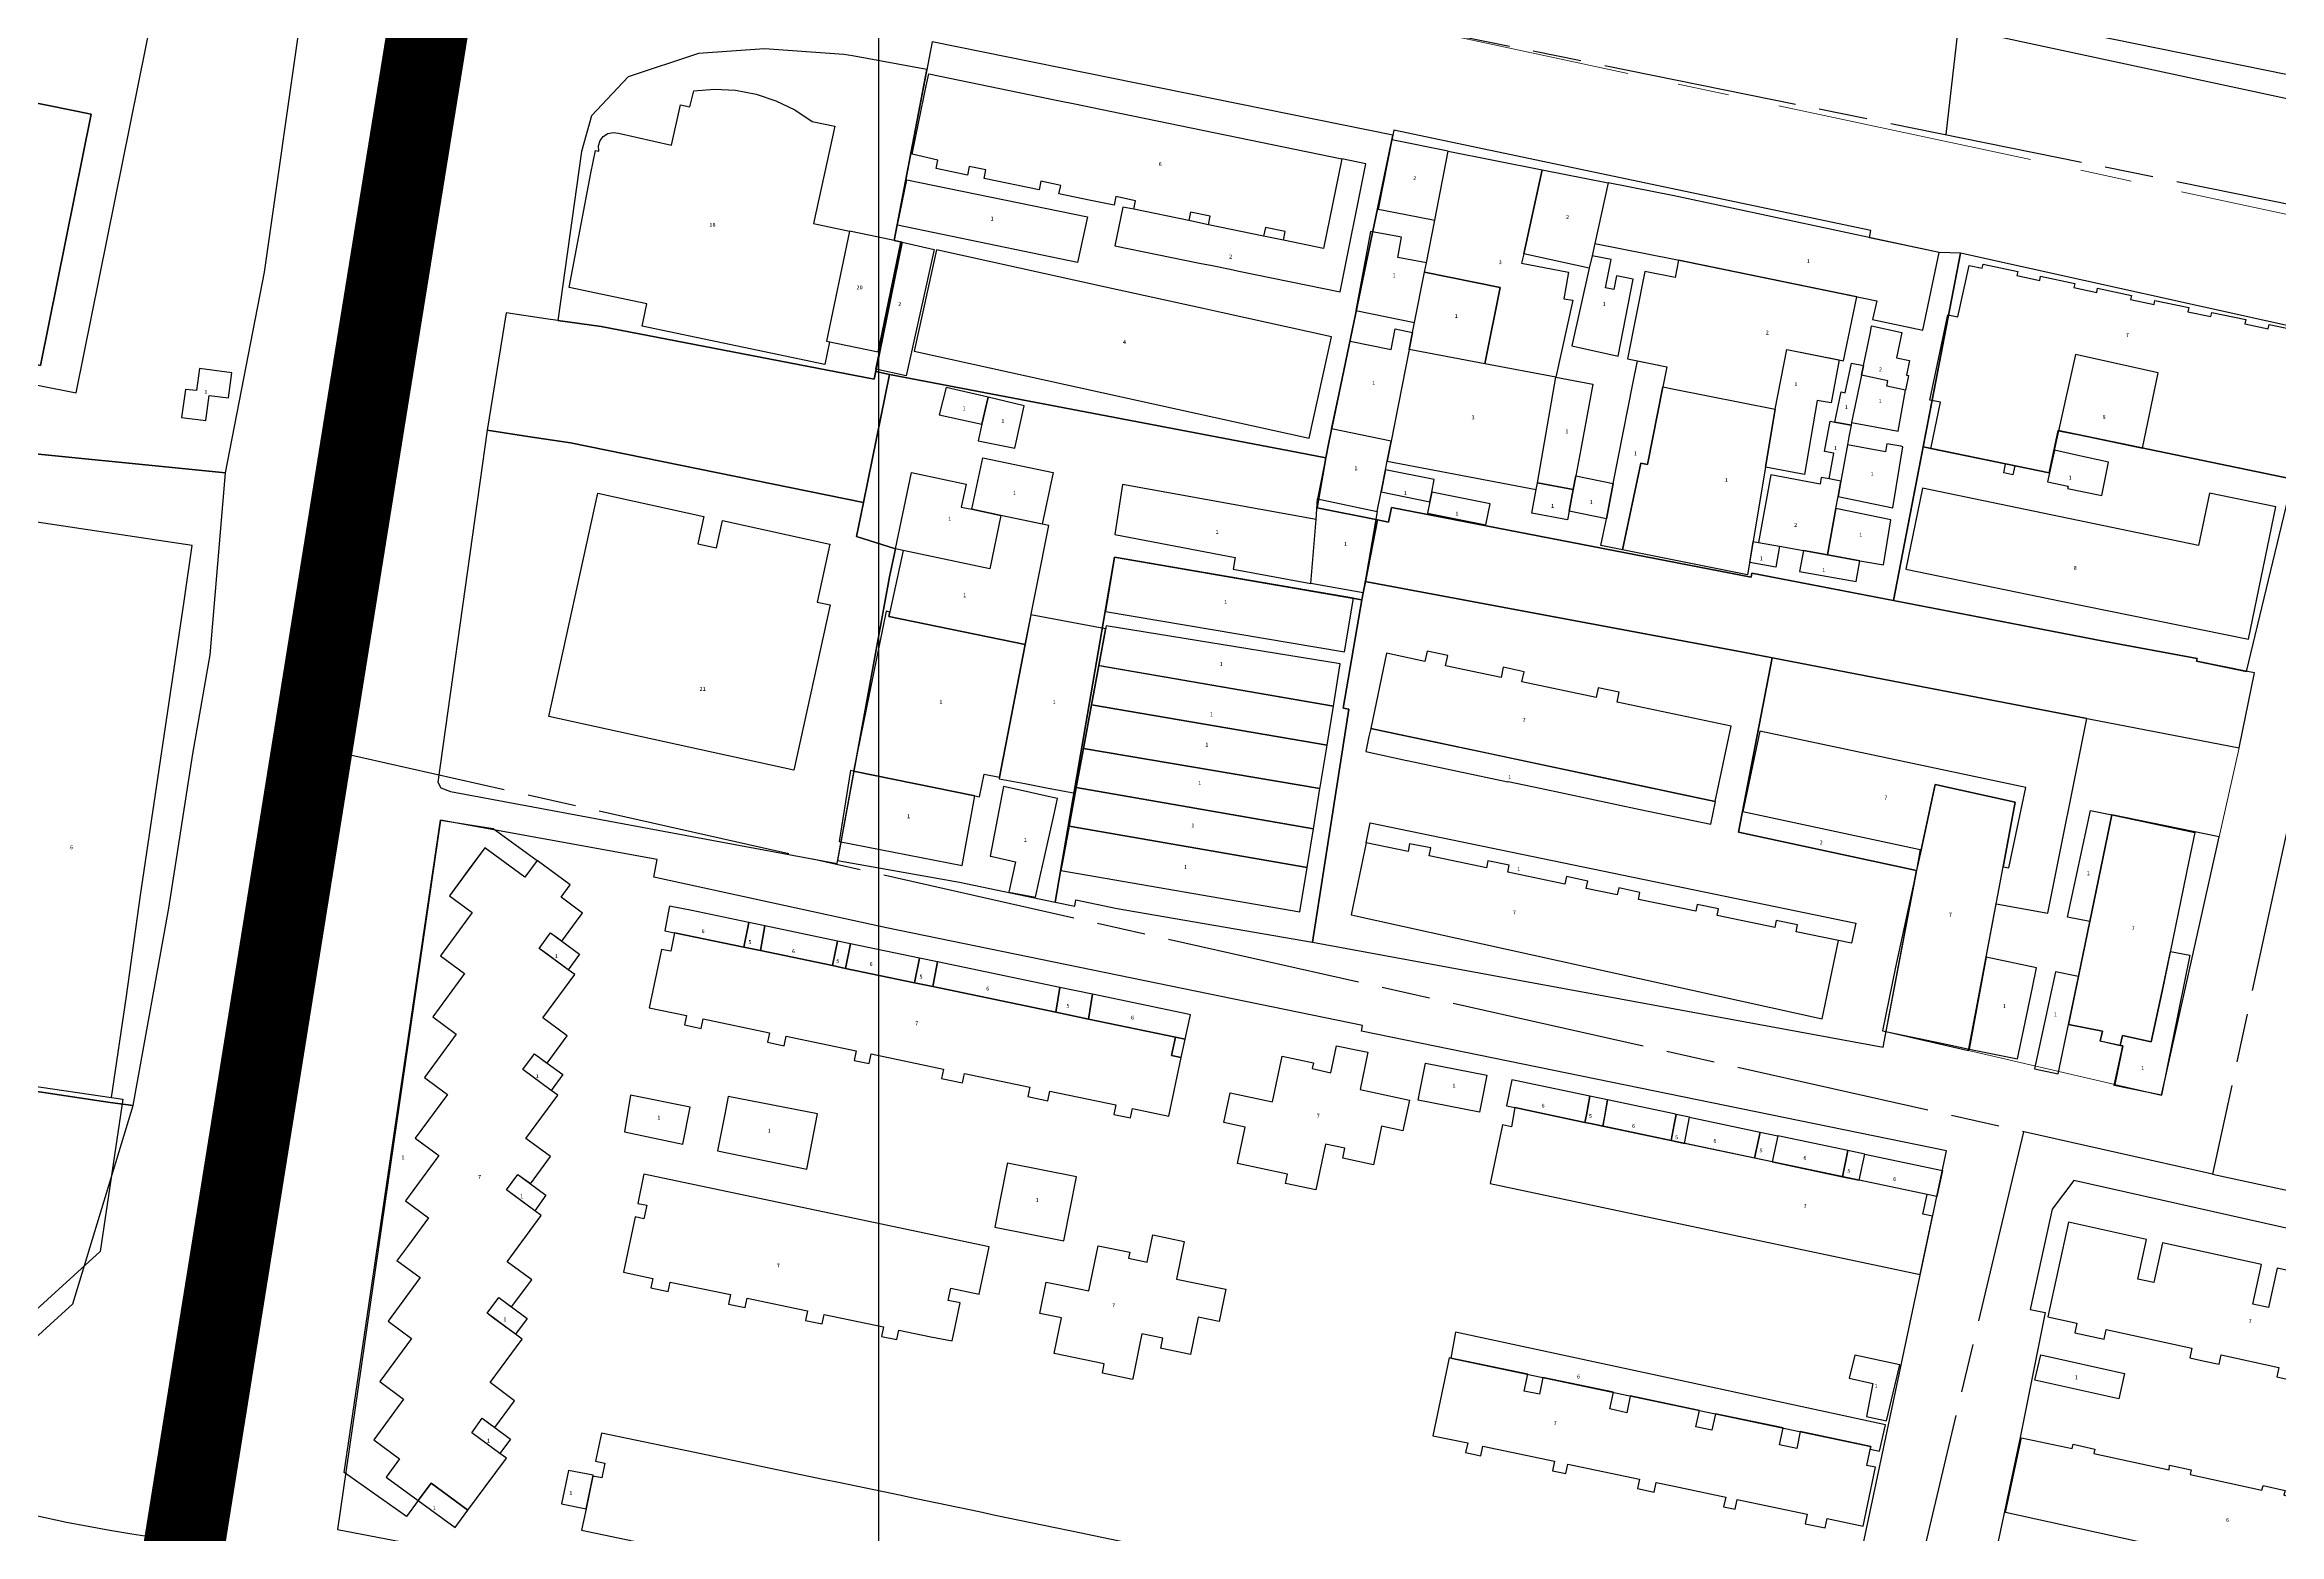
# Model space of a CAD drawing. Header units: millimetres. Extents: x 125232 to 134072, y 142885 to 152835.
# Drawn here: x 130049 to 130324.6, y 147384.8 to 147568.7 of the extents above; entities that cross this region are included whole.
import ezdxf

# ---------------------------------------------------------------- set-up
doc = ezdxf.new("R2010")
doc.units = ezdxf.units.MM
doc.linetypes.add('ACAD_ISO08W100', pattern=[36, 24, -3, 6, -3])
doc.linetypes.add('CENTER', pattern=[50.8, 31.75, -6.35, 6.35, -6.35])
for name, color, linetype in [('buildings', 7, 'Continuous'), ('commerce', 10, 'Continuous'), ('commerce and residence', 32, 'Continuous'), ('industry', 35, 'Continuous'), ('layers', 7, 'Continuous'), ('residence', 2, 'Continuous'), ('residence-bad', 41, 'Continuous'), ('water', 4, 'Continuous'), ('老城北中心线', 7, 'ACAD_ISO08W100')]:
    doc.layers.add(name, color=color, linetype=linetype)
doc.layers.add('government', color=221, linetype='Continuous', lineweight=0)
doc.layers.add('super block', color=6, linetype='CENTER', lineweight=0)
doc.styles.add('层数', font='', dxfattribs={"height": 2})
doc.styles.get('层数').set_extended_font_data('FangSong_GB2312')

msp = doc.modelspace()

# ---------------------------------------------------------------- linework, layer by layer
msp.add_lwpolyline([(130151.88, 147771.28), (129501.88, 147771.28), (129501.88, 146971.28), (130151.88, 146971.28)], close=True)
at = {"layer": 'buildings', "linetype": 'Continuous', "flags": 128}
for points in [[(129960.01, 147593.52), (129950.87, 147548.59), (129985.2, 147541.69), (129990.82, 147572.84), (130000, 147571.18), (130054.71, 147560.1), (130048.45, 147529.06), (130010.83, 147536.6), (130010.23, 147533.57), (130044.01, 147526.83), (130044.13, 147527.42), (130052.85, 147525.68), (130062.43, 147573.22), (130054.4, 147574.74), (130054.81, 147576.88), (130000, 147587.28), (129995.42, 147588.15), (129995.1, 147586.57), (129991.34, 147587.31), (129991.66, 147588.92), (129987.35, 147589.14), (129983.05, 147589.5), (129982.94, 147588.98), (129960.01, 147593.52)], [(130287.68, 147572.71), (130294.48, 147571.33), (130296.53, 147570.91), (130328.13, 147564.49), (130330.83, 147577.03), (130321.4, 147578.94), (130320.72, 147575.61), (130319.36, 147575.89), (130320.03, 147579.21), (130312.22, 147580.81), (130311.54, 147577.48), (130310.23, 147577.74), (130310.91, 147581.07), (130303.38, 147582.59), (130302.7, 147579.27), (130301.29, 147579.56), (130301.96, 147582.89), (130290.23, 147585.28)], [(129985.2, 147541.69), (130000, 147538.76), (130000, 147538.75), (130010.83, 147536.6), (130010.84, 147536.6), (130048.45, 147529.06), (130054.71, 147560.1), (130000, 147571.18), (129990.82, 147572.84), (129985.2, 147541.69)], [(130145.77, 147531.99), (130145.19, 147529.21), (130122.68, 147533.92), (130123.26, 147536.7), (130113.66, 147538.68), (130116.32, 147552.79), (130116.93, 147555.6), (130117.33, 147555.52), (130117.28, 147556.18), (130117.47, 147556.82), (130117.87, 147557.35), (130118.43, 147557.71), (130119.08, 147557.84), (130119.74, 147557.73), (130126.3, 147556.27), (130127.41, 147561.23), (130128.55, 147560.98), (130129.03, 147562.98), (130131.61, 147563.18), (130134.19, 147563.03), (130136.72, 147562.55), (130139.18, 147561.74), (130141.5, 147560.62), (130143.66, 147559.2), (130146.42, 147558.6), (130143.81, 147546.6), (130148.23, 147545.64), (130145.4, 147532.07), (130145.77, 147531.99)], [(130158.02, 147565.07), (130174.17, 147561.74), (130176.03, 147561.36), (130180.39, 147560.46), (130208.98, 147554.58), (130206.71, 147543.53), (130201.77, 147544.55), (130201.99, 147545.6), (130199.55, 147546.1), (130199.34, 147545.05), (130192.54, 147546.45), (130192.76, 147547.5), (130190.32, 147548.01), (130190.11, 147546.95), (130183.31, 147548.35), (130183.53, 147549.4), (130181.09, 147549.91), (130180.88, 147548.85), (130178.03, 147549.44), (130174.08, 147550.25), (130174.3, 147551.3), (130171.86, 147551.81), (130171.65, 147550.75), (130164.85, 147552.15), (130165.07, 147553.21), (130163.02, 147553.63), (130162.81, 147552.57), (130158.92, 147553.37), (130159.16, 147554.42), (130155.98, 147555.16), (130156.77, 147558.99), (130157.71, 147563.59), (130158.02, 147565.07)], [(130222.09, 147555.53), (130215.14, 147556.9), (130213.49, 147548.57), (130213.46, 147548.38), (130216.87, 147547.7), (130220.47, 147546.99)], [(130222.09, 147555.53), (130233.72, 147553.22), (130231.43, 147542.87), (130231.16, 147541.69), (130236.96, 147540.58), (130236.37, 147537.31), (130237.47, 147537.12), (130235.39, 147527.63), (130226.62, 147529.29), (130228.5, 147538.69), (130219.2, 147540.6), (130219.42, 147541.75), (130220.47, 147546.99)], [(130181.95, 147548.63), (130180.98, 147543.85), (130191.44, 147541.71), (130192.97, 147541.4), (130195.19, 147540.95), (130196.29, 147540.72), (130208.79, 147538.17), (130211.96, 147553.96), (130208.98, 147554.58), (130206.71, 147543.53), (130201.77, 147544.55), (130199.34, 147545.05), (130192.54, 147546.45), (130190.11, 147546.95), (130183.31, 147548.35)], [(130233.72, 147553.22), (130241.85, 147551.61), (130240.18, 147544.12), (130239.85, 147542.61), (130239.51, 147541.08), (130231.43, 147542.87)], [(130155.32, 147552), (130177.6, 147547.43), (130176.39, 147541.8), (130154.15, 147546.37)], [(130240.18, 147544.12), (130250, 147542.2), (130274.97, 147537.04), (130274.47, 147534.75), (130280.66, 147533.44), (130282.69, 147543.03), (130250, 147550), (130241.85, 147551.61), (130240.18, 147544.12)], [(130148.23, 147545.64), (130145.4, 147532.07), (130151.77, 147530.76), (130154.6, 147544.31), (130153.75, 147544.49), (130150.82, 147545.1), (130148.23, 147545.64)], [(130151.48, 147528.6), (130154.75, 147544.28), (130158.7, 147543.4), (130155.25, 147527.8)], [(130219.42, 147541.75), (130215.9, 147542.4), (130216.36, 147544.9), (130212.54, 147545.59), (130210.72, 147535.86), (130217.97, 147534.37), (130219.2, 147540.6)], [(130159, 147543.35), (130156.24, 147530.86), (130204.96, 147520.1), (130207.72, 147532.59), (130194.09, 147535.6), (130191.88, 147536.09), (130179.85, 147538.75), (130175.92, 147539.61), (130159, 147543.35)], [(130244.94, 147539.72), (130242.88, 147540.13), (130242.55, 147538.46), (130241.52, 147538.67), (130242.21, 147542.15), (130239.85, 147542.61), (130239.51, 147541.08), (130237.38, 147531.49), (130243.06, 147530.23)], [(130244.21, 147529.88), (130249.09, 147528.91), (130248.6, 147526.42), (130250, 147526.14), (130262.45, 147523.68), (130263.9, 147531.04), (130270.87, 147529.65), (130272.54, 147537.54), (130250.53, 147542.09), (130250.11, 147539.94), (130246.35, 147540.69), (130244.21, 147529.88)], [(130226.62, 147529.29), (130217.31, 147531.06), (130217.72, 147533.14), (130217.97, 147534.37), (130219.2, 147540.6), (130228.5, 147538.69)], [(130215.07, 147519.74), (130207.73, 147521.25), (130210.02, 147532.08), (130215.06, 147531.05), (130215.58, 147533.58), (130217.72, 147533.14), (130217.31, 147531.06)], [(130274.35, 147533.95), (130278.08, 147533.16), (130277.42, 147530.01), (130279.03, 147529.67), (130278.65, 147527.88), (130278.9, 147527.83), (130278.52, 147526.03), (130276.22, 147526.52), (130276.36, 147527.2), (130273.08, 147527.89), (130273.33, 147529.06), (130273.94, 147531.98), (130274.19, 147533.17)], [(130217.31, 147531.06), (130215.07, 147519.74), (130214.58, 147517.26), (130232.97, 147513.79), (130233.11, 147514.59), (130235.39, 147527.63), (130226.62, 147529.29)], [(130263.9, 147531.04), (130270.34, 147529.76), (130269.36, 147524.45), (130267.62, 147524.75), (130266.07, 147515.64), (130261.26, 147516.53), (130262.45, 147523.68)], [(130307.78, 147518.88), (130309.71, 147528.18), (130299.48, 147530.42), (130297.41, 147521.03), (130300.14, 147520.47)], [(130071.65, 147525.09), (130072.04, 147528.18), (130068.05, 147528.69), (130067.68, 147525.97), (130066.34, 147526.13), (130065.84, 147522.65), (130068.84, 147522.28), (130069.26, 147525.39), (130071.65, 147525.09)], [(130235.39, 147527.63), (130239.97, 147526.77), (130238.46, 147518.74), (130237.84, 147515.44), (130237.53, 147513.76), (130233.11, 147514.59)], [(130240.95, 147506.87), (130241.64, 147510.16), (130242.46, 147514.53), (130243.12, 147517.86), (130244.89, 147526.81), (130245.45, 147529.63), (130249.09, 147528.91), (130248.6, 147526.42), (130246.71, 147516.87), (130245.87, 147517.04), (130243.63, 147506.34), (130240.95, 147506.87)], [(130269.8, 147522.1), (130270.58, 147525.81), (130271.07, 147525.71), (130271.85, 147529.37), (130273.33, 147529.06), (130273.08, 147527.89), (130271.87, 147522.03), (130271.81, 147521.72)], [(130278.52, 147526.03), (130276.22, 147526.52), (130276.36, 147527.2), (130273.08, 147527.89), (130271.87, 147522.03), (130276.55, 147521.18), (130277.6, 147520.99)], [(130165.34, 147525.15), (130160.16, 147526.37), (130159.32, 147522.97), (130164.59, 147521.82)], [(130164.13, 147519.78), (130168.65, 147518.86), (130169.8, 147524.1), (130165.34, 147525.15), (130164.59, 147521.82)], [(130250, 147505.07), (130243.63, 147506.34), (130245.87, 147517.04), (130246.71, 147516.87), (130248.6, 147526.42), (130250, 147526.14), (130262.45, 147523.68), (130259.05, 147503.26), (130250, 147505.07)], [(130269.11, 147515.08), (130269.7, 147518.25), (130268.52, 147518.47), (130269.21, 147522.21), (130269.8, 147522.1), (130271.81, 147521.73), (130271.54, 147520.26), (130271.36, 147519.28), (130270.55, 147514.82)], [(130213.35, 147511.05), (130213.83, 147513.47), (130214.37, 147516.21), (130214.58, 147517.26), (130215.07, 147519.74), (130207.73, 147521.25), (130206, 147512.6)], [(130278.2, 147519.05), (130277.95, 147519.1), (130276.23, 147519.41), (130276.05, 147518.43), (130271.36, 147519.28), (130270.55, 147514.82), (130270.21, 147512.91), (130276.96, 147511.51)], [(130164.69, 147517.68), (130173.36, 147515.86), (130172.02, 147509.5), (130166.93, 147510.57), (130163.35, 147511.33)], [(130213.83, 147513.47), (130219.84, 147512.25), (130220.08, 147513.46), (130220.39, 147514.99), (130214.37, 147516.21)], [(130296.89, 147518.61), (130296.03, 147514.72), (130298.58, 147514.19), (130298.52, 147513.9), (130302.73, 147513.02), (130303.58, 147517.14), (130299.62, 147518.01)], [(130155.9, 147515.85), (130156.48, 147515.73), (130162.63, 147514.43), (130162.03, 147511.61), (130163.35, 147511.33), (130166.93, 147510.57), (130165.54, 147504), (130154.86, 147506.26), (130153.91, 147506.46)], [(130205.8, 147510.08), (130181.91, 147514.4), (130181, 147508.2), (130195.84, 147505.37), (130195.6, 147503.93), (130205.17, 147502.19), (130205.8, 147510.08)], [(130219.56, 147510.86), (130226.77, 147509.4), (130227.29, 147512), (130220.08, 147513.46), (130219.84, 147512.25)], [(130236.82, 147510.04), (130232.43, 147510.86), (130232.97, 147513.79), (130233.11, 147514.59), (130237.53, 147513.76), (130237.02, 147511.08)], [(130237.84, 147515.44), (130242.46, 147514.53), (130241.64, 147510.16), (130237.02, 147511.08), (130237.53, 147513.76)], [(130260.4, 147507.22), (130263, 147506.76), (130265.93, 147506.23), (130268.89, 147505.7), (130269.94, 147511.43), (130270.21, 147512.91), (130270.55, 147514.82), (130269.11, 147515.08), (130268.13, 147515.26), (130267.98, 147514.44), (130261.9, 147515.57)], [(130280.62, 147513.92), (130278.56, 147503.96), (130297.73, 147500), (130320.85, 147495.3), (130324.23, 147511.64), (130316.03, 147513.33), (130314.69, 147506.88), (130280.62, 147513.92)], [(130111.16, 147485.78), (130117.21, 147513.33), (130130.27, 147510.46), (130129.53, 147507.07), (130131.82, 147506.56), (130132.57, 147509.95), (130145.82, 147507.04), (130144.25, 147499.88), (130145.88, 147499.52), (130141.4, 147479.14), (130111.16, 147485.78)], [(130206, 147512.6), (130213.35, 147511.05), (130211.62, 147501.03), (130205.17, 147502.19), (130205.8, 147510.08)], [(130268.89, 147505.7), (130272.89, 147504.98), (130273.65, 147504.84), (130275.81, 147504.46), (130276.01, 147505.69), (130276.72, 147510.03), (130269.94, 147511.43)], [(130037.98, 147443.74), (130047.41, 147442.35), (130047.13, 147440.23), (130057.21, 147438.74), (130059.04, 147451.24), (130060.78, 147463.73), (130066.16, 147500), (130067.15, 147506.88), (130048, 147509.73), (130046.56, 147500), (130037.98, 147443.74)], [(130153.53, 147500), (130153.12, 147498.11), (130169.9, 147494.64), (130172.83, 147509.32), (130166.93, 147510.57), (130165.54, 147504), (130154.86, 147506.26), (130153.53, 147500)], [(130180.94, 147505.44), (130179.81, 147498.7), (130209.32, 147493.73), (130210.44, 147500.35), (130180.94, 147505.44)], [(130259.73, 147507.34), (130260.4, 147507.22), (130263, 147506.76), (130262.54, 147504.18), (130259.31, 147504.76)], [(130265.93, 147506.23), (130265.45, 147503.66), (130272.43, 147502.41), (130272.89, 147504.98), (130268.89, 147505.7)], [(130169.9, 147494.64), (130153.12, 147498.11), (130153.23, 147498.64), (130152.79, 147498.76), (130148.76, 147479.03), (130163.7, 147475.98), (130164.28, 147475.86), (130164.86, 147478.65), (130166.76, 147478.27)], [(130177.12, 147481.8), (130178.12, 147487.22), (130179.01, 147492.04), (130179.84, 147496.5), (130179.85, 147496.58), (130170.63, 147498.29), (130169.9, 147494.64), (130166.76, 147478.27), (130166.72, 147478.08), (130169.87, 147477.48), (130172.56, 147476.97), (130176.1, 147476.3), (130176.23, 147477)], [(130208.79, 147492.25), (130179.92, 147496.96), (130179.84, 147496.5), (130179.01, 147492.04), (130207.94, 147487.02)], [(130207.94, 147487.02), (130179.15, 147492.01), (130179.01, 147492.04), (130178.12, 147487.22), (130207.16, 147482.23)], [(130214.51, 147493.56), (130212.55, 147484.3), (130215.26, 147483.71), (130219.75, 147482.76), (130226.84, 147481.27), (130247.08, 147476.98), (130247.87, 147476.81), (130250, 147476.36), (130255.03, 147475.29), (130257, 147484.57), (130250, 147486.05), (130242.94, 147487.55), (130243.2, 147488.77), (130240.6, 147489.31), (130240.35, 147488.1), (130231.18, 147490.04), (130231.46, 147491.27), (130228.9, 147491.83), (130228.63, 147490.58), (130221.79, 147492.02), (130222.06, 147493.27), (130219.51, 147493.82), (130219.23, 147492.56), (130214.51, 147493.56)], [(130207.16, 147482.23), (130178.12, 147487.22), (130177.12, 147481.8), (130206.29, 147476.88), (130206.31, 147477.03)], [(130211.94, 147481.46), (130216.99, 147480.34), (130217.05, 147480.33), (130229.48, 147477.72), (130229.49, 147477.73), (130233.44, 147476.9), (130245.81, 147474.3), (130254.51, 147472.47), (130255.07, 147475.29), (130255.03, 147475.29), (130250, 147476.36), (130240.74, 147478.32), (130237.4, 147479.03), (130230.19, 147480.54), (130230.2, 147480.55), (130219.75, 147482.76), (130216.23, 147483.51), (130212.55, 147484.3), (130212.33, 147483.31), (130211.94, 147481.46)], [(130282.2, 147477.39), (130292.05, 147475.21), (130290.57, 147467.23), (130291.26, 147467.1), (130293.35, 147477.01), (130260.56, 147483.95), (130258.46, 147474.04), (130280.35, 147469.34), (130280.44, 147469.32)], [(130177.12, 147481.8), (130176.23, 147477), (130205.48, 147471.92), (130206.29, 147476.88)], [(130163.7, 147475.98), (130148.76, 147479.03), (130148.37, 147479.11), (130146.99, 147470.32), (130162.15, 147467.38), (130162.44, 147468.98)], [(130173.9, 147475.64), (130172.38, 147475.98), (130169.68, 147476.57), (130167.24, 147477.11), (130165.6, 147468.53), (130165.7, 147468.51), (130168.74, 147467.83), (130167.91, 147464.09), (130171.18, 147463.48), (130171.64, 147465.54), (130172.25, 147468.25), (130173.44, 147473.55)], [(130205.48, 147471.92), (130176.23, 147477), (130176.1, 147476.3), (130175.51, 147473.13), (130175.34, 147472.24), (130204.7, 147467.14)], [(130282.2, 147477.39), (130280.44, 147469.32), (130279.88, 147466.76), (130277.27, 147454.82), (130275.68, 147446.98), (130283.75, 147445.3), (130286.38, 147444.73), (130288.49, 147456.05), (130290.57, 147467.23), (130292.05, 147475.21)], [(130109.7, 147467.98), (130108.18, 147465.93), (130103.25, 147469.56), (130098.89, 147463.64), (130101.7, 147461.58), (130097.77, 147456.23), (130100.77, 147454.03), (130096.85, 147448.7), (130099.74, 147446.57), (130095.8, 147441.22), (130097.43, 147440.02), (130098.64, 147439.13), (130094.67, 147433.74), (130097.59, 147431.59), (130093.47, 147426), (130096.31, 147423.91), (130093.71, 147420.38), (130092.49, 147418.73), (130092.42, 147418.64), (130095.29, 147416.53), (130091.32, 147411.15), (130094.21, 147409.02), (130090.29, 147403.69), (130093.23, 147401.53), (130089.55, 147396.52), (130092.74, 147394.17), (130091.09, 147391.92), (130095.04, 147389.01), (130093.58, 147387.04), (130085.92, 147392.49), (130097.77, 147472.96), (130104.29, 147471.96)], [(130204.7, 147467.14), (130175.34, 147472.24), (130174.52, 147467.8), (130174.33, 147466.76), (130203.8, 147461.66)], [(130217.15, 147469.09), (130211.97, 147470.17), (130212.48, 147472.64), (130272.39, 147460.28), (130271.87, 147457.78), (130265.03, 147459.19), (130265.2, 147460.05), (130262.57, 147460.59), (130262.39, 147459.73), (130255.28, 147461.2), (130255.45, 147462.04), (130252.83, 147462.58), (130252.66, 147461.74), (130245.57, 147463.2), (130245.75, 147464.06), (130243.14, 147464.63), (130242.95, 147463.75), (130239.14, 147464.54), (130239.34, 147465.43), (130236.71, 147466), (130236.51, 147465.08), (130229.46, 147466.55), (130229.64, 147467.41), (130227.01, 147467.97), (130226.83, 147467.09), (130219.78, 147468.55), (130219.97, 147469.54), (130217.34, 147470.07), (130217.15, 147469.09)], [(130258.46, 147474.04), (130280.35, 147469.34), (130279.88, 147466.76), (130257.91, 147471.47)], [(130301.35, 147474.18), (130303.96, 147473.61), (130301.25, 147460.45), (130298.5, 147461)], [(130298.62, 147447.75), (130299.85, 147453.67), (130301.25, 147460.45), (130303.96, 147473.61), (130314.21, 147471.45), (130313.49, 147467.92), (130310.18, 147451.89), (130308.85, 147445.63), (130305.3, 147446.41), (130305.01, 147445.18), (130302.56, 147445.72), (130302.81, 147446.92)], [(130108.33, 147433.7), (130112.25, 147439.03), (130111.45, 147439.62), (130108.91, 147441.49), (130107.94, 147442.21), (130109.38, 147444.15), (130110.34, 147443.44), (130110.95, 147442.99), (130113.41, 147446.34), (130110.4, 147448.56), (130114.35, 147453.93), (130113.54, 147454.52), (130110.94, 147456.44), (130109.97, 147457.15), (130111.38, 147459.07), (130112.35, 147458.36), (130112.76, 147458.05), (130115.01, 147461.11), (130115.3, 147461.51), (130112.66, 147463.46), (130113.78, 147464.98), (130109.7, 147467.98), (130108.18, 147465.93), (130103.25, 147469.56), (130101.22, 147466.81), (130098.89, 147463.64), (130101.7, 147461.58), (130097.77, 147456.23), (130100.77, 147454.03), (130096.85, 147448.7), (130099.74, 147446.57), (130095.8, 147441.22), (130097.43, 147440.02), (130098.65, 147439.13), (130097.01, 147436.91), (130094.67, 147433.74), (130095.73, 147432.96), (130095.75, 147432.94), (130097.59, 147431.59), (130093.47, 147426), (130096.31, 147423.91), (130093.71, 147420.38), (130093.72, 147420.37), (130092.49, 147418.73), (130092.42, 147418.64), (130095.29, 147416.53), (130091.32, 147411.15), (130094.21, 147409.02), (130090.29, 147403.69), (130093.23, 147401.53), (130089.55, 147396.52), (130092.74, 147394.17), (130091.09, 147391.92), (130095.04, 147389.01), (130096.62, 147391.17), (130101.18, 147387.81), (130103.32, 147390.71), (130105.92, 147394.24), (130105.11, 147394.84), (130102.61, 147396.68), (130101.64, 147397.39), (130102.95, 147399.17), (130103.92, 147398.46), (130104.33, 147398.16), (130104.5, 147398.03), (130106.93, 147401.34), (130103.91, 147403.57), (130107.86, 147408.94), (130107.05, 147409.53), (130104.5, 147411.41), (130103.53, 147412.13), (130104.97, 147414.08), (130105.93, 147413.36), (130106.34, 147413.06), (130106.56, 147412.9), (130109.04, 147416.27), (130106.03, 147418.49), (130110.22, 147424.19), (130109.42, 147424.78), (130106.9, 147426.63), (130105.94, 147427.34), (130107.34, 147429.25), (130108.31, 147428.54), (130108.72, 147428.24), (130108.89, 147428.11), (130111.36, 147431.47)], [(130211.97, 147470.17), (130210.13, 147461.3), (130268.24, 147448.46), (130270.24, 147458.11), (130265.03, 147459.19), (130265.2, 147460.05), (130262.57, 147460.59), (130262.39, 147459.73), (130255.28, 147461.2), (130255.45, 147462.04), (130252.83, 147462.58), (130252.66, 147461.74), (130245.57, 147463.2), (130245.75, 147464.06), (130243.14, 147464.63), (130242.95, 147463.75), (130239.14, 147464.54), (130239.34, 147465.43), (130236.71, 147466), (130236.51, 147465.08), (130229.46, 147466.55), (130229.64, 147467.41), (130227.01, 147467.97), (130226.83, 147467.09), (130219.78, 147468.55), (130219.97, 147469.54), (130217.34, 147470.07), (130217.15, 147469.09), (130211.97, 147470.17)], [(130135.84, 147460.36), (130128.78, 147461.82), (130126.05, 147462.36), (130126.03, 147462.26), (130126.02, 147462.18), (130125.45, 147459.33), (130126.67, 147459.08), (130135.2, 147457.3)], [(130109.97, 147457.15), (130111.38, 147459.07), (130112.76, 147458.05), (130114.95, 147456.44), (130113.54, 147454.52)], [(130126.67, 147459.08), (130126.19, 147456.79), (130125.05, 147457.03), (130123.55, 147449.83), (130128.12, 147448.87), (130127.88, 147447.7), (130129.21, 147447.42), (130129.93, 147447.27), (130130.18, 147448.44), (130138.37, 147446.74), (130138.13, 147445.56), (130140.18, 147445.13), (130140.43, 147446.31), (130149.05, 147444.51), (130148.81, 147443.33), (130150.67, 147442.95), (130150.92, 147444.12), (130159.83, 147442.26), (130159.59, 147441.09), (130162.18, 147440.55), (130162.42, 147441.72), (130170.51, 147440.04), (130170.26, 147438.86), (130172.72, 147438.35), (130172.96, 147439.52), (130181.09, 147437.83), (130180.85, 147436.65), (130182.9, 147436.23), (130183.15, 147437.4), (130187.65, 147436.46), (130189.15, 147443.68), (130187.98, 147443.92), (130188.45, 147446.2), (130177.74, 147448.43), (130173.72, 147449.27), (130158.53, 147452.44), (130156.25, 147452.91), (130147.77, 147454.68), (130146.13, 147455.02), (130137.25, 147456.87), (130135.2, 147457.3)], [(130137.82, 147459.94), (130135.84, 147460.36), (130135.2, 147457.3), (130137.25, 147456.87)], [(130137.82, 147459.94), (130137.25, 147456.87), (130146.13, 147455.02), (130146.77, 147458.04)], [(130148.39, 147457.7), (130146.77, 147458.04), (130146.13, 147455.02), (130147.77, 147454.68)], [(130156.87, 147455.93), (130148.39, 147457.7), (130147.77, 147454.68), (130156.25, 147452.91)], [(130159.11, 147455.47), (130156.87, 147455.93), (130156.25, 147452.91), (130158.53, 147452.44)], [(130286.38, 147444.73), (130292.36, 147443.5), (130293.45, 147448.77), (130294.19, 147452.33), (130294.69, 147454.75), (130288.49, 147456.05)], [(130311.22, 147456.78), (130313.61, 147456.3), (130310.1, 147439.04), (130304.28, 147440.24), (130305.33, 147445.11), (130305.01, 147445.18), (130305.3, 147446.41), (130308.85, 147445.63), (130310.18, 147451.89)], [(130159.11, 147455.47), (130158.53, 147452.44), (130173.72, 147449.27), (130174.21, 147452.34)], [(130299.85, 147453.67), (130297.04, 147454.26), (130294.45, 147442.27), (130297.37, 147441.66), (130298.62, 147447.75)], [(130178.23, 147451.5), (130174.21, 147452.34), (130173.72, 147449.27), (130177.74, 147448.43), (130178.23, 147451.49)], [(130190.33, 147448.96), (130190, 147449.03), (130178.23, 147451.49), (130177.74, 147448.43), (130188.45, 147446.2), (130189.66, 147445.95)], [(130189.66, 147445.95), (130188.45, 147446.2), (130187.98, 147443.92), (130189.15, 147443.68)], [(130201.63, 147443.85), (130205.48, 147443.03), (130205.32, 147442.31), (130207.63, 147441.81), (130208.34, 147445.14), (130210.97, 147444.59), (130212.2, 147444.33), (130211.24, 147439.72), (130217.32, 147438.41), (130216.52, 147434.65), (130213.89, 147435.21), (130212.88, 147430.45), (130209.1, 147431.26), (130209.36, 147432.49), (130206.98, 147433), (130205.77, 147427.35), (130202.03, 147428.15), (130202.27, 147429.29), (130196.1, 147430.61), (130197.05, 147435.09), (130194.44, 147435.65), (130195.22, 147439.32), (130200.42, 147438.21)], [(130107.94, 147442.21), (130109.38, 147444.15), (130110.95, 147442.99), (130112.88, 147441.57), (130111.45, 147439.62)], [(130219.3, 147442.97), (130226.86, 147441.49), (130226.21, 147438.17), (130225.97, 147436.95), (130218.41, 147438.43), (130218.62, 147439.49)], [(130047.13, 147440.23), (130057.21, 147438.74), (130058.62, 147438.53), (130055.8, 147419.74), (130044.2, 147409.19), (130017.7, 147413.11), (130013.06, 147418.56), (130013.82, 147423.95), (130014.39, 147428.03), (130014.58, 147428.01), (130021.17, 147427.2), (130020.24, 147420.51), (130030.95, 147418.91), (130032.93, 147418.62), (130043.67, 147417.02), (130044.85, 147424.52), (130045.11, 147426.47)], [(130128.59, 147437.55), (130121.24, 147439.04), (130120.47, 147434.51), (130127.7, 147433)], [(130239.6, 147438.91), (130230.37, 147440.85), (130229.95, 147440.94), (130229.28, 147437.72), (130230.31, 147437.5), (130238.97, 147435.67), (130239.16, 147436.62)], [(130144.32, 147436.74), (130133.29, 147438.89), (130132.86, 147436.68), (130131.97, 147432.15), (130142.98, 147429.9)], [(130227.29, 147428.12), (130250, 147423.32), (130250, 147423.32), (130280.35, 147416.92), (130281.87, 147424.11), (130280.68, 147424.36), (130281.19, 147426.78), (130250, 147433.35), (130239.65, 147435.53), (130238.97, 147435.66), (130238.97, 147435.67), (130230.31, 147437.5), (130229.9, 147435.13), (130228.81, 147435.36), (130227.29, 147428.12)], [(130241.74, 147438.46), (130239.6, 147438.91), (130239.16, 147436.62), (130238.98, 147435.67), (130239.65, 147435.53), (130241.2, 147435.2), (130241.38, 147436.23)], [(130241.2, 147435.2), (130249.61, 147433.43), (130250, 147435.43), (130250, 147435.43), (130250.24, 147436.67), (130250, 147436.72), (130241.74, 147438.46), (130241.2, 147435.2)], [(130249.61, 147433.43), (130250, 147433.35), (130251.27, 147433.08), (130251.88, 147436.32), (130250.24, 147436.67), (130250, 147435.43), (130250, 147435.43), (130249.61, 147433.43)], [(130251.27, 147433.08), (130251.88, 147436.32), (130260.58, 147434.49), (130259.9, 147431.26)], [(130259.9, 147431.26), (130260.58, 147434.49), (130262.76, 147434.03), (130262.08, 147430.81)], [(130262.76, 147434.03), (130262.08, 147430.81), (130270.74, 147428.98), (130271.42, 147432.2)], [(130271.42, 147432.2), (130270.74, 147428.98), (130272.82, 147428.54), (130273.49, 147431.77)], [(130282.4, 147426.53), (130281.19, 147426.78), (130272.82, 147428.54), (130273.49, 147431.77), (130283.07, 147429.75)], [(130105.94, 147427.34), (130107.34, 147429.25), (130108.89, 147428.11), (130110.79, 147426.68), (130109.42, 147424.78)], [(130122.87, 147429.28), (130122.8, 147428.91), (130122.13, 147425.68), (130123.24, 147425.45), (130122.89, 147423.79), (130121.79, 147424.02), (130120.36, 147417.2), (130124, 147416.43), (130123.74, 147415.26), (130125.89, 147414.81), (130126.13, 147415.98), (130133.57, 147414.42), (130133.32, 147413.24), (130135.16, 147412.86), (130135.38, 147412.82), (130135.63, 147413.99), (130143.08, 147412.42), (130142.84, 147411.25), (130144.89, 147410.82), (130145.14, 147411.99), (130152.45, 147410.45), (130152.21, 147409.27), (130154.1, 147408.88), (130154.35, 147410.05), (130158.3, 147409.22), (130160.91, 147408.73), (130161.32, 147410.66), (130161.9, 147413.41), (130160.44, 147413.72), (130160.75, 147415.21), (130164.23, 147414.48), (130165.46, 147420.33)], [(130176.25, 147428.96), (130167.74, 147430.66), (130167.71, 147430.52), (130166.8, 147425.95), (130166.16, 147422.76), (130174.67, 147421.06)], [(130172.53, 147415.97), (130173.95, 147415.68), (130176.59, 147415.13), (130177.78, 147414.89), (130178.93, 147420.45), (130182.82, 147419.65), (130182.67, 147418.92), (130184.96, 147418.45), (130185.65, 147421.79), (130189.53, 147420.99), (130188.57, 147416.34), (130193.02, 147415.43), (130194.69, 147415.08), (130193.87, 147411.11), (130191.28, 147411.64), (130190.33, 147407.05), (130186.79, 147407.78), (130186.64, 147407.8), (130186.9, 147409.07), (130184.33, 147409.6), (130184.04, 147408.19), (130183.19, 147404.09), (130183.16, 147403.95), (130179.44, 147404.72), (130179.68, 147405.9), (130173.51, 147407.17), (130174.41, 147411.56), (130171.73, 147412.11)], [(130103.53, 147412.13), (130104.97, 147414.08), (130106.56, 147412.9), (130108.49, 147411.48), (130107.05, 147409.53)], [(130222.42, 147406.59), (130250, 147400.79), (130274.24, 147395.7), (130274.18, 147395.34), (130275.33, 147395.11), (130276.05, 147398.37), (130250, 147403.98), (130223.02, 147409.79), (130222.42, 147406.59)], [(130220.22, 147397.02), (130224.51, 147396.12), (130224.26, 147394.95), (130226.13, 147394.55), (130226.38, 147395.73), (130235.21, 147393.87), (130234.96, 147392.7), (130236.63, 147392.35), (130236.88, 147393.52), (130245.71, 147391.67), (130245.46, 147390.49), (130247.51, 147390.06), (130247.76, 147391.23), (130250, 147390.78), (130256.34, 147389.43), (130256.09, 147388.26), (130257.52, 147387.96), (130257.77, 147389.13), (130266.39, 147387.32), (130266.14, 147386.15), (130268.63, 147385.63), (130268.87, 147386.8), (130273.3, 147385.87), (130274.82, 147393.13), (130273.75, 147393.35), (130274.24, 147395.7), (130265.54, 147397.53), (130265.11, 147395.45), (130262.99, 147395.89), (130263.43, 147397.97), (130255.07, 147399.73), (130254.64, 147397.69), (130252.65, 147398.12), (130253.09, 147400.13), (130250, 147400.79), (130244.57, 147401.94), (130244.56, 147401.91), (130244.15, 147399.85), (130242.06, 147400.33), (130242.49, 147402.37), (130233.79, 147404.2), (130233.38, 147402.15), (130231.47, 147402.53), (130231.95, 147404.59), (130222.24, 147406.63), (130220.22, 147397.02)], [(130273.73, 147399.37), (130276.16, 147398.86), (130277.83, 147405.75), (130272.26, 147406.97), (130271.57, 147404.11), (130274.51, 147403.47)], [(130295.24, 147406.99), (130305.54, 147404.69), (130304.83, 147401.56), (130294.5, 147403.85), (130295.24, 147406.99)], [(130101.64, 147397.39), (130102.95, 147399.17), (130104.5, 147398.03), (130106.42, 147396.61), (130105.11, 147394.84)], [(130345.25, 147385.24), (130343.3, 147375.99), (130336.5, 147377.49), (130333.32, 147378.19), (130290.86, 147387.54), (130292.85, 147396.75), (130299.08, 147395.43), (130299.21, 147395.97), (130301.87, 147395.37), (130301.74, 147394.84), (130311.04, 147392.82), (130311.11, 147393.39), (130313.76, 147392.82), (130313.64, 147392.21), (130322.5, 147390.28), (130322.66, 147390.89), (130325.36, 147390.27), (130325.18, 147389.69), (130336.74, 147387.13), (130336.82, 147387.68), (130339.62, 147387.11), (130339.49, 147386.52), (130345.25, 147385.24)], [(130116.61, 147392.15), (130113.57, 147392.74), (130112.71, 147388.63), (130115.75, 147387.99)], [(130095.04, 147389.01), (130099.58, 147385.7), (130101.18, 147387.81), (130096.62, 147391.17)]]:
    msp.add_lwpolyline(points, close=True, dxfattribs=at)
for points in [[(130326.87, 147514.92), (130307.78, 147518.88), (130309.71, 147528.18), (130299.48, 147530.42), (130297.41, 147521.03), (130296.26, 147515.81), (130292.01, 147516.68), (130291.77, 147515.6), (130290.64, 147515.83), (130290.88, 147516.91), (130281.63, 147518.79), (130281.63, 147518.79), (130282.86, 147524.56), (130281.51, 147524.8), (130283.73, 147535.32), (130284.98, 147535.06), (130286.38, 147541.42), (130287.99, 147541.08), (130288.1, 147541.59), (130292.38, 147540.69), (130292.26, 147540.17), (130295.08, 147539.58), (130295.18, 147540.09), (130299.4, 147539.2), (130299.28, 147538.69), (130302.12, 147538.09), (130302.22, 147538.6), (130306.41, 147537.72), (130306.3, 147537.2), (130309.19, 147536.6), (130309.3, 147537.1), (130313.47, 147536.22), (130313.37, 147535.7), (130316.2, 147535.11), (130316.31, 147535.62), (130320.51, 147534.73), (130320.39, 147534.22), (130323.26, 147533.61), (130323.37, 147534.13), (130327.54, 147533.25)], [(130336.6, 147415.03), (130324.39, 147417.71), (130323.32, 147412.82), (130321.37, 147413.25), (130322.44, 147418.13), (130310.23, 147420.81), (130309.16, 147415.92), (130307.2, 147416.35), (130308.27, 147421.24), (130298.62, 147423.35), (130296.07, 147411.7), (130299.68, 147410.9), (130299.42, 147409.73), (130303.04, 147408.94), (130303.3, 147410.11), (130313.85, 147407.8), (130313.59, 147406.63), (130315.4, 147406.23), (130317.2, 147405.84), (130317.46, 147407.01), (130324.59, 147405.44), (130324.33, 147404.28), (130327.64, 147403.55)], [(130188.84, 147382.47), (130175.63, 147385.23), (130173.64, 147385.64), (130166.21, 147387.19), (130164.24, 147387.61), (130156.47, 147389.23), (130154.41, 147389.66), (130147.08, 147391.19), (130145, 147391.63), (130137.7, 147393.15), (130135.4, 147393.63), (130128.19, 147395.14), (130126.16, 147395.56), (130117.65, 147397.34), (130116.93, 147393.86), (130118.05, 147393.62), (130117.68, 147391.82), (130116.59, 147392.04), (130115.75, 147387.99), (130115.2, 147385.36), (130181.66, 147371.47)]]:
    msp.add_lwpolyline(points, dxfattribs=at)
at = {"layer": 'commerce'}
msp.add_lwpolyline([(129899.31, 147579.32), (129901.19, 147566.3), (129901.3, 147561.3), (129902.32, 147554.39), (129902.47, 147543.16), (129906.08, 147529.04), (129907.2, 147525.6), (129908.59, 147526.05), (129912.51, 147527.56), (129911.65, 147529.81), (129913.36, 147530.23), (129945.41, 147523.33), (129946.79, 147523.24), (129950.98, 147523.6), (129955.3, 147525.63), (129967.6, 147533.17), (129970.77, 147533.99), (130040.86, 147520.13), (130040.75, 147518.86), (130071.28, 147515.82), (130076.08, 147540.57), (130080.51, 147571.72)], dxfattribs=at)
for points in [[(130157.8, 147565.59), (130148.63, 147567.28), (130147.56, 147567.46), (130137.75, 147568.13), (130129.63, 147567.58), (130120.94, 147564.69), (130116.4, 147559.87), (130115.19, 147555.47), (130112.26, 147534.62), (130117.61, 147533.87), (130151.29, 147527.39), (130154.75, 147544.28), (130153.75, 147544.49)], [(130330.6, 147532.88), (130285.32, 147542.95), (130280.72, 147519.03), (130296.26, 147515.81), (130297.35, 147521.05), (130326.3, 147515.04)], [(130153.19, 147503.01), (130153.91, 147506.46), (130149.11, 147507.99), (130149.97, 147512.17), (130113.84, 147519.52), (130108.55, 147520.32), (130103.56, 147521.08), (130097.48, 147477.65), (130097.85, 147476.96), (130099.04, 147476.49), (130146.71, 147467.63)], [(130067.25, 147481.17), (130069.37, 147493.36), (130071.28, 147515.82), (130040.75, 147518.86), (130033.48, 147474.81), (130032.65, 147474.29), (130028.56, 147474.84), (130028.05, 147474.65), (130027.71, 147474.22), (130027.67, 147473.4), (130028.27, 147472.26), (130028.11, 147471.41), (130025.11, 147455.45), (130028.16, 147453.3), (130037.57, 147451.6), (130039.14, 147451.36), (130037.57, 147441.06), (130057.04, 147438.15), (130059.88, 147437.78), (130064.26, 147462.11)], [(130317.23, 147470.92), (130303.96, 147473.61), (130298.62, 147447.75), (130302.81, 147446.92), (130302.55, 147445.73), (130305.01, 147445.18), (130305.33, 147445.11), (130304.35, 147440.37), (130310.1, 147439.04)]]:
    msp.add_lwpolyline(points, close=True, dxfattribs=at)
at = {"layer": 'commerce and residence'}
for points in [[(130330.67, 147577), (130289.35, 147585.47), (130287.58, 147576.23), (130287.07, 147570.29), (130327.13, 147561.68), (130327.46, 147561.61)], [(130262.06, 147492.99), (130258.51, 147493.68), (130212.05, 147502.38), (130211.89, 147502.41), (130211.62, 147501.03), (130211.47, 147500.17), (130209.16, 147486.8), (130209.86, 147486.68), (130205.36, 147457.9), (130275.75, 147444.98), (130279.88, 147466.76), (130257.91, 147471.47)], [(130300.88, 147485.51), (130262.06, 147492.99), (130257.91, 147471.47), (130279.88, 147466.76), (130276.11, 147446.89), (130286.3, 147444.54), (130289.72, 147462.66), (130296.08, 147461.48)]]:
    msp.add_lwpolyline(points, close=True, dxfattribs=at)
at = {"layer": 'government'}
msp.add_lwpolyline([(130319.68, 147481.88), (130300.88, 147485.51), (130296.08, 147461.48), (130289.72, 147462.66), (130286.3, 147444.54), (130304.35, 147440.37), (130305.33, 147445.11), (130305.01, 147445.18), (130302.55, 147445.73), (130302.81, 147446.92), (130298.62, 147447.75), (130303.96, 147473.61), (130317.23, 147470.92)], close=True, dxfattribs=at)
at = {"layer": 'industry'}
for points in [[(130215.27, 147557.51), (130158.45, 147569.02), (130153.75, 147544.49), (130154.75, 147544.28), (130151.48, 147528.32), (130153.19, 147527.97), (130202.54, 147518.54), (130207.02, 147517.68), (130207.38, 147519.59)], [(130209.86, 147486.68), (130209.16, 147486.8), (130211.47, 147500.17), (130180.94, 147505.44), (130173.61, 147462.86), (130176.05, 147462.35), (130176.15, 147463.16), (130181.25, 147462.07), (130205.36, 147457.9)]]:
    msp.add_lwpolyline(points, close=True, dxfattribs=at)
at = {"layer": 'residence'}
for points in [[(130326.3, 147515.04), (130297.35, 147521.05), (130296.26, 147515.81), (130280.72, 147519.03), (130277.06, 147500.06), (130302.95, 147495.06), (130314.5, 147492.93), (130314.43, 147492.58), (130320.59, 147491.33)], [(130283.58, 147432.16), (130211.4, 147446.92), (130211.54, 147447.62), (130152.8, 147459.68), (130124.11, 147465.95), (130124.53, 147468.13), (130097.77, 147472.96), (130085.07, 147385.44), (130193.89, 147364.59), (130257.45, 147351.8), (130267.12, 147354.42)]]:
    msp.add_lwpolyline(points, close=True, dxfattribs=at)
msp.add_lwpolyline([(130045.88, 147407.34), (130052.42, 147413.28), (130059.88, 147437.78), (130057.04, 147438.15), (130037.57, 147441.06)], dxfattribs=at)
at = {"layer": 'residence-bad'}
for points in [[(130285.32, 147542.95), (130282.69, 147543.03), (130274.07, 147544.83), (130274.26, 147545.72), (130215.39, 147558.13), (130215.27, 147557.51), (130207.38, 147519.59), (130207.02, 147517.68), (130205.94, 147511.5), (130213.37, 147510.02), (130214.75, 147509.74), (130215.12, 147511.56), (130259.5, 147502.97), (130259.58, 147503.44), (130277.06, 147500.06)], [(130207.02, 147517.68), (130202.54, 147518.54), (130153.19, 147527.97), (130149.97, 147512.17), (130149.11, 147507.99), (130153.91, 147506.46), (130153.19, 147503.01), (130146.78, 147468.01), (130161.82, 147465.31), (130173.61, 147462.86), (130180.94, 147505.44), (130211.47, 147500.17), (130211.62, 147501.03), (130213.37, 147510.02), (130205.94, 147511.5)]]:
    msp.add_lwpolyline(points, close=True, dxfattribs=at)
msp.add_lwpolyline([(130353, 147416.45), (130299.31, 147428.52), (130296.61, 147424.97), (130293.9, 147412.61), (130295.74, 147412.2), (130292.68, 147396.79), (130289.92, 147383.79), (130303.2, 147380.77), (130338.12, 147373.15)], dxfattribs=at)
at = {"layer": 'super block'}
msp.add_lwpolyline([(130894.96, 148348.48), (130903.67, 148378.39), (130744.83, 148424), (130654.44, 148484.43), (130639.33, 148491.17), (130613.26, 148498.98), (130536.29, 148508.17), (130474.55, 148512.02), (130397.96, 148506.37), (130228.2, 148518.15), (130224.7, 148308.09), (130222.08, 148214.65), (130204.71, 148066.09), (130199.33, 148034.37), (130163.02, 147871.38), (130100.28, 147595.6), (130113.87, 147593.01), (130363.95, 147539.52), (130689.64, 147466.91), (130720.17, 147460.19), (130726.7, 147488.18)], close=True, dxfattribs=at)
at = {"layer": 'super block', "const_width": 10}
msp.add_lwpolyline([(130062.04, 147357.74), (130088.57, 147523.11), (130100.28, 147595.6), (130011.36, 147612.58), (129897.76, 147630.82), (129883.92, 147632.24), (129883.91, 147632.5), (129738.52, 147650.17), (129586.82, 147665.29), (129586.89, 147164.78), (129749.5, 147122.37), (130005.05, 147042.65), (130010.47, 147075.31), (130034.07, 147190.29), (130036.07, 147208.33)], close=True, dxfattribs=at)
at = {"layer": 'water'}
for points in [[(130153.19, 147527.97), (130151.48, 147528.32), (130151.29, 147527.39), (130117.61, 147533.87), (130112.26, 147534.62), (130110.8, 147534.82), (130105.9, 147535.57), (130103.56, 147521.08), (130108.55, 147520.32), (130113.84, 147519.52), (130149.97, 147512.17)], [(130259.58, 147503.44), (130259.5, 147502.97), (130215.12, 147511.56), (130214.75, 147509.74), (130213.37, 147510.02), (130211.89, 147502.41), (130212.05, 147502.38), (130258.51, 147493.68), (130319.68, 147481.88), (130321.58, 147491.16), (130320.7, 147491.31), (130314.43, 147492.58), (130314.5, 147492.93), (130302.95, 147495.06)]]:
    msp.add_lwpolyline(points, close=True, dxfattribs=at)
at = {"layer": '老城北中心线', "linetype": 'ACAD_ISO08W100', "lineweight": 25}
for p, q in [((130294.14, 147651.92), (130283.52, 147557.56)), ((130100.29, 147594.73), (130082.29, 147481.96)), ((130100.29, 147594.73), (130369.53, 147540.12)), ((130341.65, 147545.77), (130316.39, 147429.28)), ((130082.29, 147481.96), (130052.33, 147278.65)), ((130316.39, 147429.28), (130082.29, 147481.96)), ((130293.09, 147434.52), (130270.46, 147339.54)), ((130316.39, 147429.28), (130625.09, 147363.22))]:
    msp.add_line(p, q, dxfattribs=at)
msp.add_arc((130093.33, 147593.07), 210.86, 169.1336, 263.0516, dxfattribs=at)

# ---------------------------------------------------------------- texts
at = {"layer": 'layers', "linetype": 'Continuous', "style": '层数'}
for s, p in [('6', (130186.38, 147553.69)), ('2', (130217.77, 147551.95)), ('18', (130130.95, 147546.19)), ('1', (130165.65, 147546.96)), ('2', (130236.64, 147547.15)), ('2', (130195.07, 147542.27)), ('3', (130228.33, 147541.58)), ('1', (130266.34, 147541.72)), ('20', (130149.1, 147538.46)), ('1', (130215.23, 147539.96)), ('2', (130154.24, 147536.4)), ('1', (130241.16, 147536.42)), ('1', (130222.91, 147534.95)), ('2', (130261.27, 147532.89)), ('7', (130305.7, 147532.59)), ('4', (130181.98, 147531.73)), ('2', (130275.24, 147528.34)), ('1', (130068.65, 147525.58)), ('1', (130212.73, 147526.66)), ('1', (130264.8, 147526.53)), ('1', (130275.19, 147524.44)), ('1', (130162.19, 147523.53)), ('1', (130166.97, 147521.97)), ('3', (130224.98, 147522.42)), ('1', (130271.03, 147523.71)), ('8', (130302.83, 147522.48)), ('1', (130236.55, 147520.7)), ('1', (130269.69, 147518.64)), ('1', (130210.54, 147516.15)), ('1', (130245.02, 147517.99)), ('1', (130168.4, 147513.1)), ('1', (130216.62, 147513.1)), ('1', (130256.22, 147514.7)), ('1', (130274.2, 147515.46)), ('1', (130298.64, 147514.99)), ('1', (130223, 147510.54)), ('1', (130234.79, 147511.5)), ('1', (130239.55, 147511.99)), ('1', (130160.42, 147509.92)), ('1', (130193.4, 147508.3)), ('2', (130264.77, 147509.16)), ('1', (130272.81, 147507.94)), ('1', (130209.26, 147506.81)), ('1', (130260.53, 147505.03)), ('1', (130268.24, 147503.58)), ('8', (130299.27, 147503.85)), ('1', (130162.27, 147500.48)), ('1', (130194.47, 147499.65)), ('1', (130193.9, 147491.99)), ('21', (130129.74, 147488.92)), ('1', (130159.33, 147487.31)), ('1', (130173.29, 147487.3)), ('1', (130192.7, 147485.79)), ('7', (130231.27, 147485.09)), ('1', (130192.14, 147482.05)), ('1', (130191.26, 147477.3)), ('1', (130229.5, 147478.04)), ('7', (130275.91, 147475.52)), ('1', (130155.34, 147473.21)), ('1', (130190.41, 147472.07)), ('6', (130052.07, 147469.37)), ('1', (130169.75, 147470.29)), ('2', (130267.93, 147469.97)), ('1', (130189.51, 147466.95)), ('1', (130230.61, 147466.69)), ('1', (130300.89, 147466.18)), ('7', (130230.07, 147461.33)), ('7', (130283.87, 147461.06)), ('6', (130129.99, 147459.03)), ('7', (130306.42, 147459.4)), ('1', (130111.88, 147455.97)), ('5', (130135.77, 147457.68)), ('6', (130141.15, 147456.56)), ('5', (130146.61, 147455.35)), ('6', (130150.72, 147454.97)), ('5', (130156.87, 147453.4)), ('6', (130165.1, 147451.95)), ('5', (130175.01, 147449.82)), ('1', (130290.54, 147449.78)), ('7', (130156.35, 147447.65)), ('6', (130182.96, 147448.35)), ('1', (130296.82, 147448.76)), ('1', (130307.6, 147442.15)), ('1', (130109.54, 147441.14)), ('1', (130222.63, 147439.96)), ('1', (130124.53, 147436.02)), ('7', (130205.88, 147436.25)), ('6', (130233.62, 147437.48)), ('5', (130239.46, 147436.21)), ('1', (130138.14, 147434.4)), ('6', (130244.77, 147434.99)), ('5', (130250.09, 147433.6)), ('6', (130254.82, 147433.15)), ('1', (130092.97, 147431.12)), ('5', (130260.52, 147431.99)), ('6', (130265.92, 147431.06)), ('7', (130102.42, 147428.69)), ('5', (130271.34, 147429.46)), ('6', (130276.99, 147428.45)), ('1', (130107.62, 147426.31)), ('1', (130171.2, 147425.86)), ('7', (130265.94, 147425.13)), ('7', (130139.27, 147417.74)), ('1', (130105.53, 147411.12)), ('7', (130180.64, 147412.87)), ('7', (130320.85, 147410.94)), ('6', (130237.99, 147404.07)), ('1', (130274.7, 147402.91)), ('1', (130299.42, 147403.96)), ('7', (130235.11, 147398.34)), ('1', (130103.51, 147396.17)), ('1', (130113.67, 147389.68)), ('1', (130096.84, 147387.83)), ('6', (130318.05, 147386.37))]:
    msp.add_text(s, height=0.5, dxfattribs=at).set_placement(p)

doc.saveas('drawing.dxf')
